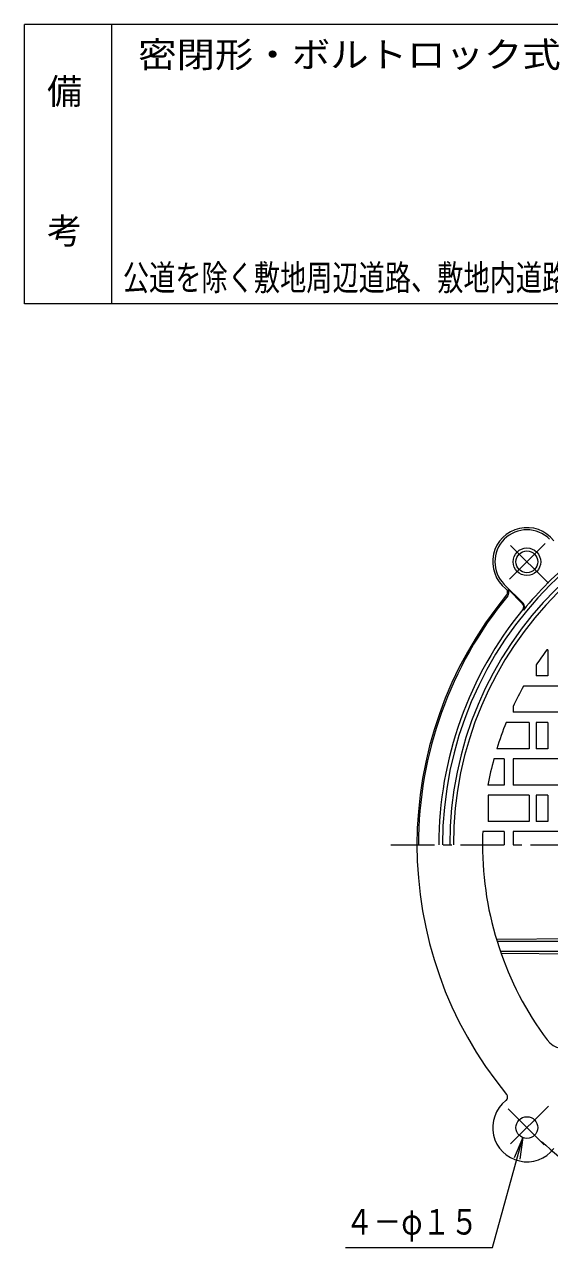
# Model space of a CAD drawing. Units: millimetres, scale not verified. Extents: x -589 to 461, y -801 to 845.
# Drawn here: x -589 to -228, y 4 to 845 of the extents above; entities that cross this region are included whole.
import ezdxf
from ezdxf.enums import TextEntityAlignment as Align

# ---------------------------------------------------------------- set-up
doc = ezdxf.new("R2010")
doc.units = ezdxf.units.MM
doc.header["$LTSCALE"] = 6
doc.linetypes.add('CHAIN1', pattern=[8, 5, -1, 1, -1])
doc.linetypes.add('CHAIN2', pattern=[12, 9, -1, 1, -1])
for name, color, linetype, lineweight in [('1-1_1-1ﾚｲﾔ', 2, 'Continuous', 18), ('1-2_1-2ﾚｲﾔ', 3, 'Continuous', 18), ('1-4_1-4ﾚｲﾔ', 7, 'Continuous', 18), ('1-5_1-5ﾚｲﾔ', 7, 'Continuous', 18), ('F-0_F-0ﾚｲﾔ', 7, 'Continuous', 18)]:
    doc.layers.add(name, color=color, linetype=linetype, lineweight=lineweight)
doc.layers.add('F-4_F-4ﾚｲﾔ', color=2, linetype='Continuous')
doc.styles.add('ＭＳ ゴシック', font='')
doc.styles.get('ＭＳ ゴシック').set_extended_font_data('MS Gothic')

msp = doc.modelspace()

# ---------------------------------------------------------------- linework, layer by layer
at = {"layer": '1-1_1-1ﾚｲﾔ', "linetype": 'CHAIN2'}
for p, q in [((-255.823, 463.346), (-231.31, 487.858)), ((-229.13, 460.504), (-255.152, 486.525)), ((-229.13, 101.13), (-255.152, 75.108)), ((-231.944, 74.409), (-256.738, 99.203))]:
    msp.add_line(p, q, dxfattribs=at)
at = {"layer": '1-1_1-1ﾚｲﾔ'}
for p, q in [((-246.54, 446.801), (-259.454, 459.715)), ((-246.893, 446.447), (-256.607, 456.161))]:
    msp.add_line(p, q, dxfattribs=at)
for centre, radius in [((-243.898, 475.271), 9.5), ((-243.898, 475.271), 7.5), ((-243.898, 86.362), 7.5)]:
    msp.add_circle(centre, radius, dxfattribs=at)
for centre, radius, start, end in [((-49.443, 280.817), 252.5, 0, 180), ((-49.443, 280.817), 247.5, 0, 180), ((-243.898, 475.271), 23.5, 37.9129, 232.08699), ((-243.898, 475.271), 22, 45, 225), ((-49.443, 280.817), 254.5, 129.3278, 140.67221), ((-260.181, 454.364), 3, 320.52716, 52.08659), ((-260.181, 454.364), 4, 320.52716, 26.69296), ((-49.443, 280.817), 270, 140.52776, 219.47227), ((-49.443, 280.817), 269, 140.52777, 180), ((-249.015, 444.326), 3, 320.67239, 44.99899), ((-249.015, 444.326), 3.5, 320.67239, 44.99899), ((-49.443, 280.817), 255, 140.67221, 180), ((-49.443, 280.817), 225, 180, 216.60632), ((-218.021, 155.591), 15, 216.60628, 301.69508), ((-243.898, 86.363), 23.5, 127.9129, 322.08699), ((-260.181, 107.269), 3, 307.91341, 39.47284)]:
    msp.add_arc(centre, radius, start, end, dxfattribs=at)
at = {"layer": '1-2_1-2ﾚｲﾔ'}
for p, q in [((-229.443, 414.817), (-230.189, 414.817)), ((-229.443, 414.817), (-229.443, 396.817)), ((-237.443, 404.433), (-237.443, 396.817)), ((-229.443, 396.817), (-237.443, 396.817)), ((-213.443, 389.817), (-246.278, 389.817)), ((-253.443, 375.732), (-253.443, 371.817)), ((-213.443, 371.817), (-253.443, 371.817)), ((-242.443, 364.817), (-258.175, 364.817)), ((-242.443, 364.817), (-242.443, 346.817)), ((-229.443, 364.817), (-229.443, 346.817)), ((-242.443, 346.817), (-264.546, 346.817)), ((-229.443, 346.817), (-237.443, 346.817)), ((-259.443, 339.817), (-266.57, 339.817)), ((-259.443, 339.817), (-259.443, 321.817)), ((-259.443, 321.817), (-270.676, 321.817)), ((-213.443, 321.817), (-253.443, 321.817)), ((-242.443, 314.817), (-242.443, 296.817)), ((-229.443, 314.817), (-229.443, 296.817)), ((-242.443, 296.817), (-270.443, 296.817)), ((-229.443, 296.817), (-237.443, 296.817)), ((-259.443, 289.817), (-274.263, 289.817)), ((-259.443, 289.817), (-259.443, 280.817)), ((-222.443, 289.817), (-253.443, 289.817)), ((-253.443, 289.817), (-253.443, 280.817)), ((-131.392, 216.765), (-264.789, 215.616)), ((-131.443, 214.317), (-264.392, 214.317)), ((-131.443, 207.317), (-262.1, 207.317)), ((-131.341, 204.867), (-261.636, 205.99))]:
    msp.add_line(p, q, dxfattribs=at)
at = {"layer": '1-2_1-2ﾚｲﾔ', "linetype": 'CHAIN1'}
msp.add_line((-337.443, 280.817), (238.557, 280.817), dxfattribs=at)
at = {"layer": '1-2_1-2ﾚｲﾔ'}
for points in [[(-229.443, 364.817), (-237.443, 364.817), (-237.443, 346.817)], [(-213.443, 339.817), (-253.443, 339.817), (-253.443, 321.817)], [(-242.443, 314.817), (-270.443, 314.817), (-270.443, 296.817)], [(-229.443, 314.817), (-237.443, 314.817), (-237.443, 296.817)]]:
    msp.add_lwpolyline(points, dxfattribs=at)
for radius, start, end in [(245, 0, 180), (225, 143.44777, 146.67372), (225, 151.02393, 155.04874), (225, 158.07867, 162.9424), (225, 164.79803, 169.50075), (225, 177.70755, 180)]:
    msp.add_arc((-49.443, 280.817), radius, start, end, dxfattribs=at)
at = {"layer": '1-4_1-4ﾚｲﾔ'}
msp.add_arc((-49.443, 280.817), 275, 227.88812, 241.00664, dxfattribs=at)
at = {"layer": '1-5_1-5ﾚｲﾔ'}
msp.add_line((-246.72, 79.481), (-252.577, 65.672), dxfattribs=at)
msp.add_lwpolyline([(-368.627, 3.923), (-267.648, 3.923), (-246.72, 79.481), (-248.803, 64.627)], dxfattribs=at)
at = {"layer": 'F-0_F-0ﾚｲﾔ'}
for p, q in [((460.8, 844.6), (-589.2, 844.6)), ((-589.2, 652.6), (-589.2, 844.6)), ((-529.2, 652.6), (-529.2, 844.6)), ((460.8, 652.6), (-589.2, 652.6))]:
    msp.add_line(p, q, dxfattribs=at)

# ---------------------------------------------------------------- texts
at = {"layer": '1-5_1-5ﾚｲﾔ', "color": 6, "style": 'ＭＳ ゴシック', "width": 0.8}
msp.add_text('４－φ１５', height=17.6, dxfattribs=at).set_placement((-368.627, 7.545), align=Align.BOTTOM_LEFT)
at = {"layer": 'F-4_F-4ﾚｲﾔ', "style": 'ＭＳ ゴシック', "width": 1.1}
msp.add_text('密閉形・ボルトロック式', height=17.6, dxfattribs=at).set_placement((-511.082, 809.806), align=Align.BOTTOM_LEFT)
at = {"layer": 'F-4_F-4ﾚｲﾔ', "style": 'ＭＳ ゴシック'}
for s, p in [('備', (-573.646, 784.6)), ('考', (-573.646, 688.6))]:
    msp.add_text(s, height=17.6, dxfattribs=at).set_placement(p, align=Align.BOTTOM_LEFT)
at = {"layer": 'F-4_F-4ﾚｲﾔ', "color": 4, "style": 'ＭＳ ゴシック', "width": 0.75}
msp.add_text('公道を除く敷地周辺道路、敷地内道路、屋内に御使用ください。', height=17.6, dxfattribs=at).set_placement((-521.561, 656.51), align=Align.BOTTOM_LEFT)

doc.saveas('drawing.dxf')
